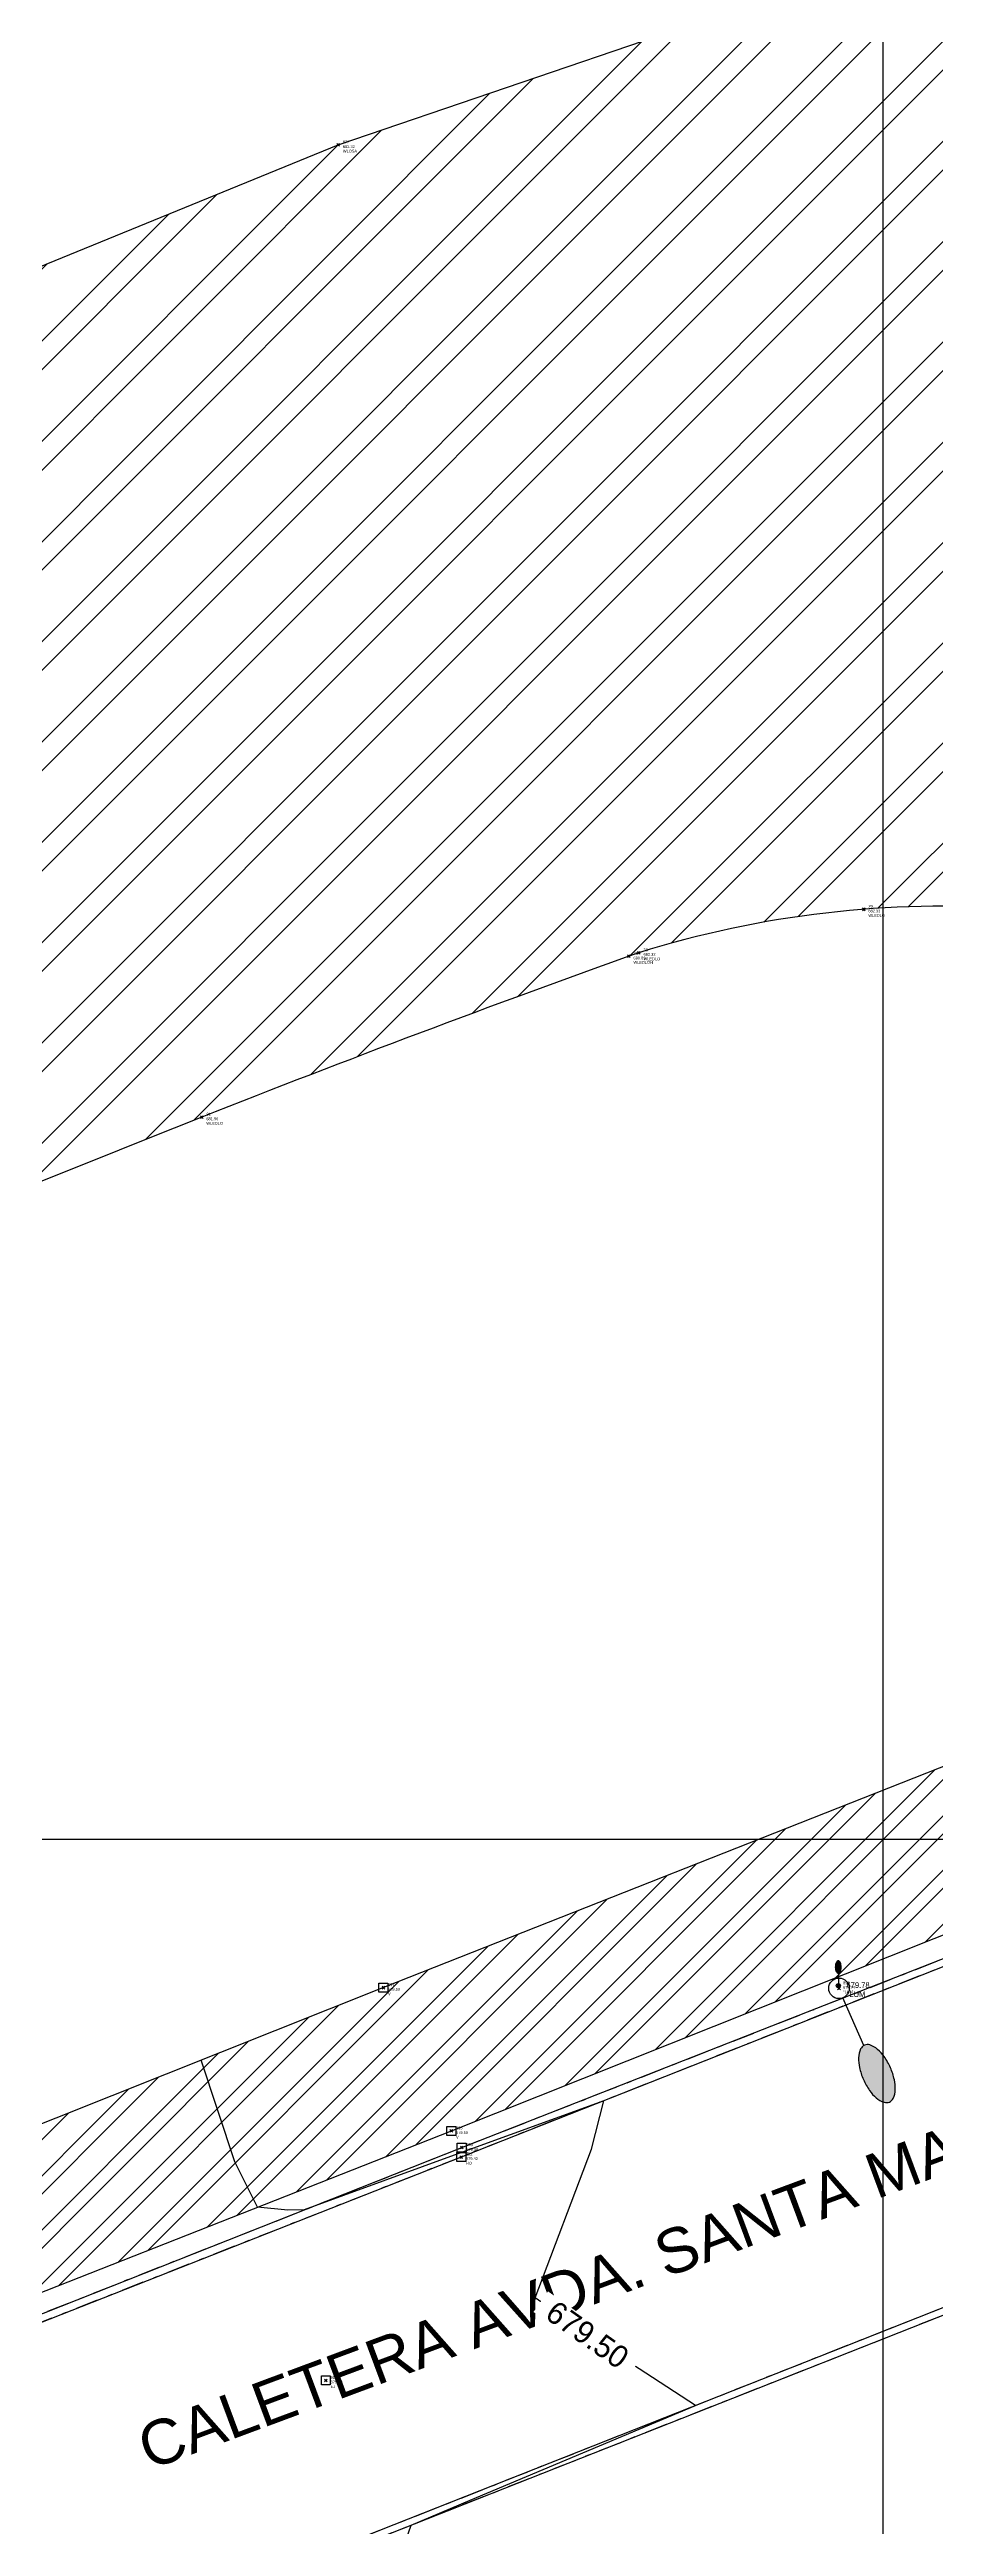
# Model space of a CAD drawing. Extents: x 350769 to 354978, y 6304672 to 6307963.
# Drawn here: x 352681.3 to 352701.2, y 6305484.6 to 6305540.1 of the extents above; entities that cross this region are included whole.
import ezdxf

# ---------------------------------------------------------------- set-up
doc = ezdxf.new("R2010")
doc.units = 0
doc.header["$PDMODE"] = 35
doc.header["$PDSIZE"] = 0.03
for name, pattern in [('4.0 - LO RECABARREN - DESNIVEL NUEVO$0$HIDDEN', [0.375, 0.25, -0.125]), ('CONTINUOS', [0]), ('DASHED', [19.05, 12.7, -6.35]), ('JPG_DASHDOT', [1, 0.5, -0.25, 0, -0.25])]:
    doc.linetypes.add(name, pattern=pattern)
doc.layers.get('0').update_dxf_attribs({"linetype": 'CONTINUOUS'})
doc.layers.add('0_ASD_TOPOGRAFIA_ELEMENTOS', color=7, linetype='CONTINUOS', lineweight=5, true_color=0xbdbdbd)
for name, color, linetype in [('1-coordenadas', 8, 'CONTINUOUS'), ('1-LINEA DE EDIFICACION', 2, 'CONTINUOUS'), ('1-PAVIMENTO', 161, 'CONTINUOUS'), ('1-SOLERA', 212, 'CONTINUOUS'), ('1-TEXTOS', 7, 'CONTINUOUS'), ('1-VEREDA', 251, 'CONTINUOUS'), ('2-ACHURADO JARDINERA', 252, 'CONTINUOUS'), ('2-ACHURADO VEREDA', 252, 'CONTINUOUS'), ('C-TINN', 5, 'CONTINUOUS'), ('C-TOPO - BORDE - 3', 7, 'CONTINUOUS'), ('C-TOPO-MINR', 8, 'CONTINUOUS'), ('TOP-URB-SOLERAS', 2, 'JPG_DASHDOT'), ('V-NODE - 2013', 4, 'CONTINUOUS'), ('V-NODE DIC 2005', 4, 'CONTINUOUS'), ('V-NODE-TEXT 2013', 2, 'CONTINUOUS'), ('V-NODE-TEXT DIC 2005', 2, 'CONTINUOUS'), ('Z-LUM', 253, 'CONTINUOUS')]:
    doc.layers.add(name, color=color, linetype=linetype)
doc.styles.add('A', font='arial.ttf', dxfattribs={"height": 2})

# ---------------------------------------------------------------- blocks, each defined once
blk = doc.blocks.new('COORDENADAS')
at = {"layer": '1-coordenadas'}
for p, q in [((520, -900.625), (520, -0.625)), ((20, -700.625), (1420, -700.625))]:
    blk.add_line(p, q, dxfattribs=at)
blk = doc.blocks.new('LUM')
blk.add_hatch(color=256).paths.add_polyline_path([(0.32, 2.09, 0.048714), (0.293, 2.371, 0.062489), (0.224, 2.581, 0.102974), (0.101, 2.743, 0.180941), (-0.01, 2.784, 0.180941), (-0.121, 2.743, 0.102974), (-0.244, 2.581, 0.062489), (-0.313, 2.371, 0.048714), (-0.341, 2.09, 0.048714), (-0.313, 1.808, 0.062489), (-0.244, 1.599, 0.102974), (-0.121, 1.437, 0.180941), (-0.01, 1.395, 0.180941), (0.101, 1.437, 0.102974), (0.224, 1.599, 0.062489), (0.293, 1.808, 0.048714)])
at = {"layer": 'Z-LUM'}
blk.add_lwpolyline([(-0.341, 2.09, 0.048714), (-0.313, 1.808, 0.062489), (-0.244, 1.599, 0.102974), (-0.121, 1.437, 0.180941), (-0.01, 1.395, 0.180941), (0.101, 1.437, 0.102974), (0.224, 1.599, 0.062489), (0.293, 1.808, 0.048714), (0.32, 2.09, 0.048714), (0.293, 2.371, 0.062489), (0.224, 2.581, 0.102974), (0.101, 2.743, 0.180941), (-0.01, 2.784, 0.180941), (-0.121, 2.743, 0.102974), (-0.244, 2.581, 0.062489), (-0.313, 2.371, 0.048714)], format="xyb", close=True, dxfattribs=at)
blk.add_lwpolyline([(0.006, 1.395), (0.006, 0.23)], dxfattribs=at)
blk.add_circle((0, 0), 0.23, dxfattribs=at)
blk = doc.blocks.new('*U123', base_point=(352687.797, 6305537.93))
at = {"layer": 'V-NODE - 2013', "lineweight": -2}
blk.add_point((352687.797, 6305537.93), dxfattribs=at)
at = {"layer": 'V-NODE-TEXT 2013', "linetype": 'ByBlock', "char_height": 0.0635}
for s, insert, attachment_point in [('WLOSA', (352687.902, 6305537.824), 1), ('872', (352687.902, 6305537.963), 7), ('682.32', (352687.902, 6305537.925), 1)]:
    blk.add_mtext(s, dxfattribs=dict(at, insert=insert, attachment_point=attachment_point))
blk = doc.blocks.new('*U130', base_point=(352694.306, 6305519.766))
at = {"layer": 'V-NODE - 2013', "lineweight": -2}
blk.add_point((352694.306, 6305519.766), dxfattribs=at)
at = {"layer": 'V-NODE-TEXT 2013', "linetype": 'ByBlock', "char_height": 0.0635}
for s, insert, attachment_point in [('WLEDLOH', (352694.411, 6305519.66), 1), ('33', (352694.411, 6305519.799), 7), ('690.81', (352694.411, 6305519.761), 1)]:
    blk.add_mtext(s, dxfattribs=dict(at, insert=insert, attachment_point=attachment_point))
blk = doc.blocks.new('*U146', base_point=(352699.567, 6305520.817))
at = {"layer": 'V-NODE - 2013', "lineweight": -2}
blk.add_point((352699.567, 6305520.817), dxfattribs=at)
at = {"layer": 'V-NODE-TEXT 2013', "linetype": 'ByBlock', "char_height": 0.0635}
for s, insert, attachment_point in [('WLEDLO', (352699.672, 6305520.711), 1), ('29', (352699.672, 6305520.85), 7), ('682.33', (352699.672, 6305520.812), 1)]:
    blk.add_mtext(s, dxfattribs=dict(at, insert=insert, attachment_point=attachment_point))
blk = doc.blocks.new('*U147', base_point=(352694.531, 6305519.845))
at = {"layer": 'V-NODE - 2013', "lineweight": -2}
blk.add_point((352694.531, 6305519.845), dxfattribs=at)
at = {"layer": 'V-NODE-TEXT 2013', "linetype": 'ByBlock', "char_height": 0.0635}
for s, insert, attachment_point in [('WLEDLO', (352694.636, 6305519.739), 1), ('30', (352694.636, 6305519.878), 7), ('682.32', (352694.636, 6305519.84), 1)]:
    blk.add_mtext(s, dxfattribs=dict(at, insert=insert, attachment_point=attachment_point))
blk = doc.blocks.new('*U148', base_point=(352684.739, 6305516.164))
at = {"layer": 'V-NODE - 2013', "lineweight": -2}
blk.add_point((352684.739, 6305516.164), dxfattribs=at)
at = {"layer": 'V-NODE-TEXT 2013', "linetype": 'ByBlock', "char_height": 0.0635}
for s, insert, attachment_point in [('31', (352684.844, 6305516.197), 7), ('681.56', (352684.844, 6305516.159), 1), ('WLEDLO', (352684.844, 6305516.058), 1)]:
    blk.add_mtext(s, dxfattribs=dict(at, insert=insert, attachment_point=attachment_point))
blk = doc.blocks.new('*U464', base_point=(352690.331, 6305493.466))
at = {"layer": 'V-NODE - 2013', "lineweight": -2}
blk.add_point((352690.331, 6305493.466), dxfattribs=at)
at = {"layer": 'V-NODE-TEXT 2013', "linetype": 'ByBlock', "char_height": 0.0635}
for s, insert, attachment_point in [('895', (352690.436, 6305493.499), 7), ('679.60', (352690.436, 6305493.461), 1), ('V', (352690.436, 6305493.36), 1)]:
    blk.add_mtext(s, dxfattribs=dict(at, insert=insert, attachment_point=attachment_point))
blk = doc.blocks.new('*U466', base_point=(352688.808, 6305496.674))
at = {"layer": 'V-NODE - 2013', "lineweight": -2}
blk.add_point((352688.808, 6305496.674), dxfattribs=at)
at = {"layer": 'V-NODE-TEXT 2013', "linetype": 'ByBlock', "char_height": 0.0635}
for s, insert, attachment_point in [('897', (352688.913, 6305496.707), 7), ('V', (352688.913, 6305496.568), 1), ('679.59', (352688.913, 6305496.669), 1)]:
    blk.add_mtext(s, dxfattribs=dict(at, insert=insert, attachment_point=attachment_point))
blk = doc.blocks.new('*U503', base_point=(352690.563, 6305493.092))
at = {"layer": 'V-NODE - 2013', "lineweight": -2}
blk.add_point((352690.563, 6305493.092), dxfattribs=at)
at = {"layer": 'V-NODE-TEXT 2013', "linetype": 'ByBlock', "char_height": 0.0635}
for s, insert, attachment_point in [('893', (352690.668, 6305493.125), 7), ('S', (352690.668, 6305492.986), 1), ('679.58', (352690.668, 6305493.087), 1)]:
    blk.add_mtext(s, dxfattribs=dict(at, insert=insert, attachment_point=attachment_point))
blk = doc.blocks.new('*U540', base_point=(352690.552, 6305492.881))
at = {"layer": 'V-NODE - 2013', "lineweight": -2}
blk.add_point((352690.552, 6305492.881), dxfattribs=at)
at = {"layer": 'V-NODE-TEXT 2013', "linetype": 'ByBlock', "char_height": 0.0635}
for s, insert, attachment_point in [('892', (352690.657, 6305492.914), 7), ('679.42', (352690.657, 6305492.876), 1), ('HO', (352690.657, 6305492.775), 1)]:
    blk.add_mtext(s, dxfattribs=dict(at, insert=insert, attachment_point=attachment_point))
blk = doc.blocks.new('*U557', base_point=(352687.52, 6305487.88))
at = {"layer": 'V-NODE - 2013', "lineweight": -2}
blk.add_point((352687.52, 6305487.88), dxfattribs=at)
at = {"layer": 'V-NODE-TEXT 2013', "linetype": 'ByBlock', "char_height": 0.0635}
for s, insert, attachment_point in [('916', (352687.625, 6305487.913), 7), ('679.39', (352687.625, 6305487.875), 1), ('EJ', (352687.625, 6305487.774), 1)]:
    blk.add_mtext(s, dxfattribs=dict(at, insert=insert, attachment_point=attachment_point))
blk = doc.blocks.new('*U580', base_point=(352699, 6305496.717))
at = {"layer": 'V-NODE - 2013', "lineweight": -2}
blk.add_point((352699, 6305496.717), dxfattribs=at)
at = {"layer": 'V-NODE-TEXT 2013', "linetype": 'ByBlock', "char_height": 0.0635}
for s, insert, attachment_point in [('898', (352699.105, 6305496.75), 7), ('679.74', (352699.105, 6305496.712), 1), ('°LUM', (352699.105, 6305496.611), 1)]:
    blk.add_mtext(s, dxfattribs=dict(at, insert=insert, attachment_point=attachment_point))
blk = doc.blocks.new('*U1327')
at = {"color": 0, "linetype": 'ByBlock', "lineweight": -2, "transparency": 16777216}
blk.add_point((0, 0), dxfattribs=at)
blk = doc.blocks.new('*U1492', base_point=(352699.077, 6305496.597))
at = {"layer": 'V-NODE-TEXT DIC 2005', "linetype": 'ByBlock', "char_height": 0.127}
for s, insert, attachment_point in [('679.78', (352699.244, 6305496.668), 4), ('*LUM', (352699.244, 6305496.529), 1)]:
    blk.add_mtext(s, dxfattribs=dict(at, insert=insert, attachment_point=attachment_point))
blk = doc.blocks.new('*U1493', base_point=(352699.077, 6305496.597))
at = {"layer": 'V-NODE-TEXT DIC 2005', "color": 2, "lineweight": -2}
blk.add_blockref('*U1492', (352699.077, 6305496.597), dxfattribs=at)
blk = doc.blocks.new('*U4361', base_point=(352687.797, 6305537.93))
at = {"layer": 'V-NODE - 2013', "lineweight": -2}
blk.add_point((352687.797, 6305537.93), dxfattribs=at)
at = {"layer": 'V-NODE-TEXT 2013', "linetype": 'ByBlock', "char_height": 0.0635}
for s, insert, attachment_point in [('WLOSA', (352687.902, 6305537.824), 1), ('872', (352687.902, 6305537.963), 7), ('682.32', (352687.902, 6305537.925), 1)]:
    blk.add_mtext(s, dxfattribs=dict(at, insert=insert, attachment_point=attachment_point))
blk = doc.blocks.new('*U4368', base_point=(352694.306, 6305519.766))
at = {"layer": 'V-NODE - 2013', "lineweight": -2}
blk.add_point((352694.306, 6305519.766), dxfattribs=at)
at = {"layer": 'V-NODE-TEXT 2013', "linetype": 'ByBlock', "char_height": 0.0635}
for s, insert, attachment_point in [('WLEDLOH', (352694.411, 6305519.66), 1), ('33', (352694.411, 6305519.799), 7), ('690.81', (352694.411, 6305519.761), 1)]:
    blk.add_mtext(s, dxfattribs=dict(at, insert=insert, attachment_point=attachment_point))
blk = doc.blocks.new('*U4384', base_point=(352699.567, 6305520.817))
at = {"layer": 'V-NODE - 2013', "lineweight": -2}
blk.add_point((352699.567, 6305520.817), dxfattribs=at)
at = {"layer": 'V-NODE-TEXT 2013', "linetype": 'ByBlock', "char_height": 0.0635}
for s, insert, attachment_point in [('WLEDLO', (352699.672, 6305520.711), 1), ('29', (352699.672, 6305520.85), 7), ('682.33', (352699.672, 6305520.812), 1)]:
    blk.add_mtext(s, dxfattribs=dict(at, insert=insert, attachment_point=attachment_point))
blk = doc.blocks.new('*U4385', base_point=(352694.531, 6305519.845))
at = {"layer": 'V-NODE - 2013', "lineweight": -2}
blk.add_point((352694.531, 6305519.845), dxfattribs=at)
at = {"layer": 'V-NODE-TEXT 2013', "linetype": 'ByBlock', "char_height": 0.0635}
for s, insert, attachment_point in [('WLEDLO', (352694.636, 6305519.739), 1), ('30', (352694.636, 6305519.878), 7), ('682.32', (352694.636, 6305519.84), 1)]:
    blk.add_mtext(s, dxfattribs=dict(at, insert=insert, attachment_point=attachment_point))
blk = doc.blocks.new('*U4386', base_point=(352684.739, 6305516.164))
at = {"layer": 'V-NODE - 2013', "lineweight": -2}
blk.add_point((352684.739, 6305516.164), dxfattribs=at)
at = {"layer": 'V-NODE-TEXT 2013', "linetype": 'ByBlock', "char_height": 0.0635}
for s, insert, attachment_point in [('31', (352684.844, 6305516.197), 7), ('681.56', (352684.844, 6305516.159), 1), ('WLEDLO', (352684.844, 6305516.058), 1)]:
    blk.add_mtext(s, dxfattribs=dict(at, insert=insert, attachment_point=attachment_point))
blk = doc.blocks.new('*U4722', base_point=(352690.331, 6305493.466))
at = {"layer": 'V-NODE - 2013', "lineweight": -2}
blk.add_point((352690.331, 6305493.466), dxfattribs=at)
at = {"layer": 'V-NODE-TEXT 2013', "linetype": 'ByBlock', "char_height": 0.0635}
for s, insert, attachment_point in [('895', (352690.436, 6305493.499), 7), ('679.60', (352690.436, 6305493.461), 1), ('V', (352690.436, 6305493.36), 1)]:
    blk.add_mtext(s, dxfattribs=dict(at, insert=insert, attachment_point=attachment_point))
blk = doc.blocks.new('*U4724', base_point=(352688.808, 6305496.674))
at = {"layer": 'V-NODE - 2013', "lineweight": -2}
blk.add_point((352688.808, 6305496.674), dxfattribs=at)
at = {"layer": 'V-NODE-TEXT 2013', "linetype": 'ByBlock', "char_height": 0.0635}
for s, insert, attachment_point in [('897', (352688.913, 6305496.707), 7), ('V', (352688.913, 6305496.568), 1), ('679.59', (352688.913, 6305496.669), 1)]:
    blk.add_mtext(s, dxfattribs=dict(at, insert=insert, attachment_point=attachment_point))
blk = doc.blocks.new('*U4761', base_point=(352690.563, 6305493.092))
at = {"layer": 'V-NODE - 2013', "lineweight": -2}
blk.add_point((352690.563, 6305493.092), dxfattribs=at)
at = {"layer": 'V-NODE-TEXT 2013', "linetype": 'ByBlock', "char_height": 0.0635}
for s, insert, attachment_point in [('893', (352690.668, 6305493.125), 7), ('S', (352690.668, 6305492.986), 1), ('679.58', (352690.668, 6305493.087), 1)]:
    blk.add_mtext(s, dxfattribs=dict(at, insert=insert, attachment_point=attachment_point))
blk = doc.blocks.new('*U4798', base_point=(352690.552, 6305492.881))
at = {"layer": 'V-NODE - 2013', "lineweight": -2}
blk.add_point((352690.552, 6305492.881), dxfattribs=at)
at = {"layer": 'V-NODE-TEXT 2013', "linetype": 'ByBlock', "char_height": 0.0635}
for s, insert, attachment_point in [('892', (352690.657, 6305492.914), 7), ('679.42', (352690.657, 6305492.876), 1), ('HO', (352690.657, 6305492.775), 1)]:
    blk.add_mtext(s, dxfattribs=dict(at, insert=insert, attachment_point=attachment_point))
blk = doc.blocks.new('*U4815', base_point=(352687.52, 6305487.88))
at = {"layer": 'V-NODE - 2013', "lineweight": -2}
blk.add_point((352687.52, 6305487.88), dxfattribs=at)
at = {"layer": 'V-NODE-TEXT 2013', "linetype": 'ByBlock', "char_height": 0.0635}
for s, insert, attachment_point in [('916', (352687.625, 6305487.913), 7), ('679.39', (352687.625, 6305487.875), 1), ('EJ', (352687.625, 6305487.774), 1)]:
    blk.add_mtext(s, dxfattribs=dict(at, insert=insert, attachment_point=attachment_point))
blk = doc.blocks.new('*U4838', base_point=(352699, 6305496.717))
at = {"layer": 'V-NODE - 2013', "lineweight": -2}
blk.add_point((352699, 6305496.717), dxfattribs=at)
at = {"layer": 'V-NODE-TEXT 2013', "linetype": 'ByBlock', "char_height": 0.0635}
for s, insert, attachment_point in [('898', (352699.105, 6305496.75), 7), ('679.74', (352699.105, 6305496.712), 1), ('°LUM', (352699.105, 6305496.611), 1)]:
    blk.add_mtext(s, dxfattribs=dict(at, insert=insert, attachment_point=attachment_point))
blk = doc.blocks.new('TOPOGRAFIA')
at = {"layer": '1-LINEA DE EDIFICACION', "true_color": 0xbdbdbd}
h = blk.add_hatch(dxfattribs=at)
h.set_pattern_fill('ANSI31', color=9, scale=0.5)
h.set_pattern_definition([(45, (38000, -3000), (-1.12253201513, 1.12253201513), [])])
h.paths.add_polyline_path([(390729.928, 6302527.466), (390731.18, 6302530.418), (390732.103, 6302532.8), (390733.481, 6302536.843), (390734.336, 6302539.708), (390721.512, 6302547.801), (390706.978, 6302544.048), (390698.223, 6302541.424), (390695.338, 6302540.499), (390687.797, 6302537.93), (390665.304, 6302528.744), (390637.663, 6302511.802, 0.006267), (390633.66, 6302508.665, 0.018639), (390628.451, 6302504.306, 0.0083), (390623.24, 6302499.537, 0.150201), (390620.644, 6302495.91, 0.113046), (390620.422, 6302493.65, 0.139735), (390621.83, 6302490.308, 0.216425), (390626.155, 6302488.148, 0.107166), (390629.248, 6302488.7, -0.011808), (390646.277, 6302498.327, -0.029047), (390684.739, 6302516.164, -0.00829), (390694.531, 6302519.845, -0.093857), (390702.995, 6302520.829), (390714.362, 6302517.291), (390715.631, 6302516.997, 0.217916), (390724.509, 6302519.241, 0.095657), (390727.936, 6302523.282), (390728.932, 6302525.356)])
at = {"layer": '1-coordenadas', "color": 9, "linetype": '4.0 - LO RECABARREN - DESNIVEL NUEVO$0$HIDDEN', "lineweight": 0, "ltscale": 50, "true_color": 0xbdbdbd}
for p, q in [((390700, 6302300), (390700, 6303200)), ((390200, 6302500), (390900, 6302500))]:
    blk.add_line(p, q, dxfattribs=at)
at = {"layer": '1-LINEA DE EDIFICACION', "color": 9, "true_color": 0xbdbdbd, "flags": 128}
blk.add_lwpolyline([(390734.336, 6302539.708), (390733.481, 6302536.843), (390732.103, 6302532.8), (390731.18, 6302530.418), (390729.928, 6302527.466), (390728.932, 6302525.356), (390727.936, 6302523.282, -0.095657), (390724.509, 6302519.241, -0.217916), (390715.631, 6302516.997), (390714.362, 6302517.291), (390702.995, 6302520.829, 0.093857), (390694.531, 6302519.845, 0.00829), (390684.739, 6302516.164, 0.029047), (390646.277, 6302498.327, 0.011808)], format="xyb", dxfattribs=at)
blk.add_lwpolyline([(390665.304, 6302528.744), (390687.797, 6302537.93), (390695.338, 6302540.499), (390698.223, 6302541.424), (390706.978, 6302544.048), (390721.512, 6302547.801)], dxfattribs=at)
at = {"layer": '1-PAVIMENTO', "color": 9, "true_color": 0xbdbdbd}
blk.add_line((390687.485, 6302484.034), (390702.922, 6302490.138), dxfattribs=at)
at = {"layer": '1-PAVIMENTO', "color": 9, "true_color": 0xbdbdbd, "flags": 128}
blk.add_lwpolyline([(390778.751, 6302530.032, -0.004368), (390768.267, 6302525.571, 0.017812), (390748.137, 6302516.18, -0.016795), (390731.276, 6302508.927), (390726.567, 6302507.074), (390714.466, 6302502.374), (390703.285, 6302497.911), (390690.552, 6302492.881), (390678.164, 6302488.008), (390664.311, 6302482.545), (390652.539, 6302477.903), (390642.641, 6302473.994), (390634.116, 6302470.602), (390625.019, 6302467.041), (390618.951, 6302464.69)], format="xyb", dxfattribs=at)
at = {"layer": '1-SOLERA', "color": 9, "true_color": 0xbdbdbd}
blk.add_line((390687.52, 6302483.888), (390702.999, 6302489.996), dxfattribs=at)
at = {"layer": '1-SOLERA', "color": 9, "true_color": 0xbdbdbd, "flags": 128}
blk.add_lwpolyline([(390618.854, 6302464.849), (390625.021, 6302467.203), (390634.071, 6302470.766), (390642.562, 6302474.132), (390652.485, 6302478.053), (390662.476, 6302481.993), (390676.698, 6302487.613), (390690.563, 6302493.092), (390703.274, 6302498.078), (390714.385, 6302502.511), (390726.509, 6302507.211), (390731.347, 6302509.152, 0.022188), (390748.051, 6302516.349, -0.013992), (390768.25, 6302525.771, -0.000879), (390778.682, 6302530.165, -0.008748)], format="xyb", dxfattribs=at)
at = {"layer": '1-VEREDA', "color": 9, "true_color": 0xbdbdbd, "flags": 128}
for points in [[(390779.051, 6302534.166), (390777.12, 6302533.349), (390776.949, 6302533.635), (390767.175, 6302529.661), (390757.695, 6302525.376), (390748.002, 6302520.893), (390737.888, 6302516.144), (390730.032, 6302512.591), (390725.232, 6302511.131), (390711.741, 6302505.751), (390701.822, 6302501.812), (390688.808, 6302496.674), (390675.378, 6302491.326)], [(390676.565, 6302488.051), (390690.331, 6302493.466), (390703.095, 6302498.55), (390713.345, 6302502.582), (390726.41, 6302507.725), (390731.324, 6302509.731), (390740.236, 6302513.341), (390747.826, 6302516.788), (390758.93, 6302522.123), (390768.406, 6302526.356), (390778.513, 6302530.641), (390778.682, 6302530.165)]]:
    blk.add_lwpolyline(points, dxfattribs=at)
at = {"layer": 'C-TINN', "color": 9, "linetype": 'Continuous', "lineweight": -3, "true_color": 0xbdbdbd}
for points, elevation in [([(390688.708, 6302496.574), (390688.708, 6302496.774), (390688.908, 6302496.774), (390688.908, 6302496.574), (390688.708, 6302496.574)], 679.589), ([(390690.231, 6302493.366), (390690.231, 6302493.566), (390690.431, 6302493.566), (390690.431, 6302493.366), (390690.231, 6302493.366)], 679.598), ([(390690.452, 6302492.781), (390690.452, 6302492.981), (390690.652, 6302492.981), (390690.652, 6302492.781), (390690.452, 6302492.781)], 679.42), ([(390690.463, 6302492.992), (390690.463, 6302493.192), (390690.663, 6302493.192), (390690.663, 6302492.992), (390690.463, 6302492.992)], 679.582), ([(390687.42, 6302487.78), (390687.42, 6302487.98), (390687.62, 6302487.98), (390687.62, 6302487.78), (390687.42, 6302487.78)], 679.388)]:
    blk.add_lwpolyline(points, dxfattribs=dict(at, elevation=elevation))
for p in [(390688.808, 6302496.674, 679.589), (390690.331, 6302493.466, 679.598), (390690.552, 6302492.881, 679.42), (390690.563, 6302493.092, 679.582), (390687.52, 6302487.88, 679.388)]:
    blk.add_point(p, dxfattribs=at)
at = {"layer": 'C-TOPO - BORDE - 3', "color": 9, "true_color": 0xbdbdbd, "elevation": 679.37, "flags": 128}
blk.add_lwpolyline([(390771.631, 6302574.23), (390772.485, 6302568.265), (390774.129, 6302556.217), (390775.876, 6302543.685), (390775.866, 6302541.561), (390775.254, 6302539.614), (390773.933, 6302538.027), (390772.121, 6302537.026), (390761.679, 6302533.001), (390749.581, 6302528.273), (390748.002, 6302520.893), (390737.888, 6302516.144), (390730.032, 6302512.591), (390725.232, 6302511.131), (390711.741, 6302505.751), (390701.822, 6302501.812), (390688.808, 6302496.674), (390675.378, 6302491.326)], dxfattribs=at)
at = {"layer": 'C-TOPO-MINR', "color": 9, "linetype": 'Continuous', "lineweight": -3, "true_color": 0xbdbdbd, "elevation": 679.5}
blk.add_lwpolyline([(390689.033, 6302483.497), (390689.429, 6302484.641), (390690.755, 6302485.201), (390695.8, 6302487.322), (390693.573, 6302488.767), (390692.209, 6302489.727), (390693.469, 6302493.057), (390693.745, 6302494.142), (390690.557, 6302492.985), (390687.032, 6302491.697), (390686.672, 6302491.691), (390685.993, 6302491.76), (390685.479, 6302492.772), (390684.729, 6302495.05)], dxfattribs=at)
at = {"color": 9, "true_color": 0xbdbdbd}
for name, p in [('*U4361', (390687.797, 6302537.93)), ('*U4384', (390699.567, 6302520.817)), ('*U4368', (390694.306, 6302519.766)), ('*U4385', (390694.531, 6302519.845)), ('*U4386', (390684.739, 6302516.164)), ('*U4724', (390688.808, 6302496.674)), ('*U4838', (390699, 6302496.717)), ('*U4722', (390690.331, 6302493.466)), ('*U4798', (390690.552, 6302492.881)), ('*U4761', (390690.563, 6302493.092)), ('*U4815', (390687.52, 6302487.88))]:
    blk.add_blockref(name, p, dxfattribs=at)
at = {"layer": 'V-NODE DIC 2005', "color": 9, "lineweight": -2, "true_color": 0xbdbdbd, "rotation": 359.9963883938062}
blk.add_blockref('*U1327', (390699.014, 6302496.659), dxfattribs=at)
at = {"layer": 'V-NODE-TEXT DIC 2005', "color": 9, "lineweight": -2, "true_color": 0xbdbdbd, "rotation": 359.9963883938062}
blk.add_blockref('*U1493', (390699.014, 6302496.659), dxfattribs=at)
at = {"layer": 'Z-LUM', "color": 9, "true_color": 0xbdbdbd, "xscale": 0.2, "yscale": 0.2, "zscale": 0.2}
blk.add_blockref('LUM', (390699, 6302496.717), dxfattribs=at)
at = {"layer": 'Z-LUM', "color": 9, "true_color": 0xbdbdbd, "rotation": 203.6988718973569}
blk.add_blockref('LUM', (390699.014, 6302496.659), dxfattribs=at)
at = {"layer": '1-TEXTOS', "color": 9, "true_color": 0xbdbdbd, "style": 'A'}
blk.add_text('CALETERA AVDA. SANTA MARIA', height=1, rotation=20.4306, dxfattribs=at).set_placement((390683.559, 6302485.864))
at = {"layer": 'C-TOPO-MINR', "color": 9, "linetype": 'Continuous', "lineweight": -3, "true_color": 0xbdbdbd, "insert": (390693.38, 6302488.903, 679.5), "char_height": 0.5, "width": 2.50095, "attachment_point": 5, "rotation": 324.8529, "bg_fill": 3, "box_fill_scale": 1.0635, "bg_fill_color": 256, "bg_fill_true_color": 13158600, "bg_fill_transparency": 0}
blk.add_mtext('679.50', dxfattribs=at)

msp = doc.modelspace()

# ---------------------------------------------------------------- hatches: boundary and pattern name
at = {"layer": '1-LINEA DE EDIFICACION'}
h = msp.add_hatch(dxfattribs=at)
h.set_pattern_fill('ANSI31', color=256, scale=0.5)
h.paths.add_polyline_path([(352729.928, 6305527.466), (352731.18, 6305530.418), (352732.103, 6305532.8), (352733.481, 6305536.843), (352734.336, 6305539.708), (352721.512, 6305547.801), (352706.978, 6305544.048), (352698.223, 6305541.424), (352695.338, 6305540.499), (352687.797, 6305537.93), (352665.304, 6305528.744), (352637.663, 6305511.802, 0.006267), (352633.66, 6305508.665, 0.018639), (352628.451, 6305504.306, 0.0083), (352623.24, 6305499.537, 0.150201), (352620.644, 6305495.91, 0.113046), (352620.422, 6305493.65, 0.139735), (352621.83, 6305490.308, 0.216425), (352626.155, 6305488.148, 0.107166), (352629.248, 6305488.7, -0.011808), (352646.277, 6305498.327, -0.029047), (352684.739, 6305516.164, -0.00829), (352694.531, 6305519.845, -0.093857), (352702.995, 6305520.829), (352714.362, 6305517.291), (352715.631, 6305516.997, 0.217916), (352724.509, 6305519.241, 0.095657), (352727.936, 6305523.282), (352728.932, 6305525.356)])
at = {"layer": '2-ACHURADO JARDINERA'}
h = msp.add_hatch(dxfattribs=at)
h.set_pattern_fill('CROSS', color=256, scale=0.25)
h.paths.add_polyline_path([(352807.58, 6305421.813), (352857.313, 6305432.478), (352902.068, 6305442.569), (352944.352, 6305451.754), (352994.7, 6305463.164), (353046.903, 6305475.514), (353092.39, 6305485.729), (353145.758, 6305497.876), (353144.258, 6305503.395), (353100.244, 6305493.41), (353059.279, 6305483.986), (353001.811, 6305470.928), (352950.675, 6305459.264), (352912.85, 6305450.546), (352850.724, 6305436.562), (352806.099, 6305426.903), (352769.806, 6305419.924), (352732.226, 6305412.88), (352692.279, 6305405.033), (352665.568, 6305399.969), (352618.739, 6305391.031, 0.354627), (352616.291, 6305386.209), (352665.262, 6305394.306), (352713.933, 6305403.621), (352757.54, 6305411.682)])
h = msp.add_hatch(dxfattribs=at)
h.set_pattern_fill('CROSS', color=256, scale=0.25)
edge = h.paths.add_edge_path()
edge.add_line((353143.074, 6305480.003), (353148.882, 6305481.723))
edge.add_line((353148.882, 6305481.723), (353146.47, 6305493.302))
edge.add_line((353146.47, 6305493.302), (353093.152, 6305481.277))
edge.add_line((353093.152, 6305481.277), (353048.229, 6305470.72))
edge.add_line((353048.229, 6305470.72), (352995.652, 6305458.757))
edge.add_line((352995.652, 6305458.757), (352945.972, 6305447.39))
edge.add_line((352945.972, 6305447.39), (352902.832, 6305437.649))
edge.add_line((352902.832, 6305437.649), (352858.107, 6305427.58))
edge.add_line((352858.107, 6305427.58), (352808.548, 6305416.922))
edge.add_line((352808.548, 6305416.922), (352758.228, 6305407.22))
edge.add_line((352758.228, 6305407.22), (352715.498, 6305399.08))
edge.add_line((352715.498, 6305399.08), (352666.18, 6305389.17))
edge.add_line((352666.18, 6305389.17), (352630.985, 6305382.073))
edge.add_arc((352633.263, 6305369.826), 12.457, 100.5388, 166.1407)
edge.add_arc((352624.225, 6305372.056), 3.148, 166.1407, 234.2062)
edge.add_arc((352627.06, 6305380.902), 12.321, 247.6974, 283.8785)
edge.add_line((352630.015, 6305368.941), (352668.694, 6305376.743))
edge.add_line((352668.694, 6305376.743), (352717.109, 6305386.55))
edge.add_line((352717.109, 6305386.55), (352759.295, 6305395.212))
edge.add_line((352759.295, 6305395.212), (352809.818, 6305405.374))
edge.add_line((352809.818, 6305405.374), (352905.734, 6305424.801))
edge.add_line((352905.734, 6305424.801), (352948.975, 6305433.696))
edge.add_line((352948.975, 6305433.696), (352998.108, 6305443.775))
edge.add_line((352998.108, 6305443.775), (353052.822, 6305454.779))
edge.add_line((353052.822, 6305454.779), (353064.913, 6305457.319))
edge.add_line((353064.913, 6305457.319), (353066.254, 6305457.586))
edge.add_line((353066.254, 6305457.586), (353114.574, 6305471.872))
edge.add_line((353114.574, 6305471.872), (353143.074, 6305480.003))
at = {"layer": '2-ACHURADO VEREDA'}
h = msp.add_hatch(dxfattribs=at)
h.set_pattern_fill('ANSI32', color=256, scale=0.09)
h.paths.add_polyline_path([(352778.513, 6305530.641), (352778.682, 6305530.165, 0.30076), (352781.877, 6305535.88), (352781.417, 6305539.545), (352780.967, 6305539.483), (352779.696, 6305548.344), (352778.207, 6305548.171), (352779.429, 6305539.404), (352778.4, 6305538.745), (352779.051, 6305534.166), (352777.12, 6305533.349), (352776.949, 6305533.635), (352767.175, 6305529.661), (352757.695, 6305525.376), (352748.002, 6305520.893), (352737.888, 6305516.144), (352730.032, 6305512.591), (352725.232, 6305511.131), (352711.741, 6305505.751), (352701.822, 6305501.812), (352688.808, 6305496.674), (352675.378, 6305491.326), (352662.77, 6305486.309), (352650.76, 6305481.531), (352641.08, 6305477.675), (352632.611, 6305474.335), (352623.668, 6305470.801), (352617.537, 6305468.424), (352605.764, 6305463.41), (352608.355, 6305461.211), (352618.346, 6305465.146), (352624.871, 6305467.668), (352633.825, 6305471.211), (352642.415, 6305474.593), (352652.307, 6305478.512), (352664.168, 6305483.169), (352676.565, 6305488.051), (352690.331, 6305493.466), (352703.095, 6305498.55), (352713.345, 6305502.582), (352726.41, 6305507.725), (352731.324, 6305509.731), (352740.236, 6305513.341), (352747.826, 6305516.788), (352758.93, 6305522.123), (352768.406, 6305526.356)])

# ---------------------------------------------------------------- linework, layer by layer
at = {"layer": '1-LINEA DE EDIFICACION', "flags": 128}
msp.add_lwpolyline([(352665.304, 6305528.744), (352687.797, 6305537.93), (352695.338, 6305540.499), (352698.223, 6305541.424), (352706.978, 6305544.048), (352721.512, 6305547.801)], dxfattribs=at)
msp.add_lwpolyline([(352734.336, 6305539.708), (352733.481, 6305536.843), (352732.103, 6305532.8), (352731.18, 6305530.418), (352729.928, 6305527.466), (352728.932, 6305525.356), (352727.936, 6305523.282, -0.095657), (352724.509, 6305519.241, -0.217916), (352715.631, 6305516.997), (352714.362, 6305517.291), (352702.995, 6305520.829, 0.093857), (352694.531, 6305519.845, 0.00829), (352684.739, 6305516.164, 0.029047), (352646.277, 6305498.327, 0.011808)], format="xyb", dxfattribs=at)
at = {"layer": '1-VEREDA', "flags": 128}
for points in [[(352779.051, 6305534.166), (352777.12, 6305533.349), (352776.949, 6305533.635), (352767.175, 6305529.661), (352757.695, 6305525.376), (352748.002, 6305520.893), (352737.888, 6305516.144), (352730.032, 6305512.591), (352725.232, 6305511.131), (352711.741, 6305505.751), (352701.822, 6305501.812), (352688.808, 6305496.674), (352675.378, 6305491.326)], [(352676.565, 6305488.051), (352690.331, 6305493.466), (352703.095, 6305498.55), (352713.345, 6305502.582), (352726.41, 6305507.725), (352731.324, 6305509.731), (352740.236, 6305513.341), (352747.826, 6305516.788), (352758.93, 6305522.123), (352768.406, 6305526.356), (352778.513, 6305530.641), (352778.682, 6305530.165)]]:
    msp.add_lwpolyline(points, dxfattribs=at)
at = {"layer": 'C-TOPO - BORDE - 3', "elevation": 679.37, "flags": 128}
msp.add_lwpolyline([(352771.631, 6305574.23), (352772.485, 6305568.265), (352774.129, 6305556.217), (352775.876, 6305543.685), (352775.866, 6305541.561), (352775.254, 6305539.614), (352773.933, 6305538.027), (352772.121, 6305537.026), (352761.679, 6305533.001), (352749.581, 6305528.273), (352748.002, 6305520.893), (352737.888, 6305516.144), (352730.032, 6305512.591), (352725.232, 6305511.131), (352711.741, 6305505.751), (352701.822, 6305501.812), (352688.808, 6305496.674), (352675.378, 6305491.326)], dxfattribs=at)
at = {"layer": 'TOP-URB-SOLERAS'}
for p, q in [((352687.485, 6305484.034), (352702.922, 6305490.138)), ((352687.52, 6305483.888), (352702.999, 6305489.996))]:
    msp.add_line(p, q, dxfattribs=at)
at = {"layer": 'TOP-URB-SOLERAS', "flags": 128}
for points in [[(352618.854, 6305464.849), (352625.021, 6305467.203), (352634.071, 6305470.766), (352642.562, 6305474.132), (352652.485, 6305478.053), (352662.476, 6305481.993), (352676.698, 6305487.613), (352690.563, 6305493.092), (352703.274, 6305498.078), (352714.385, 6305502.511), (352726.509, 6305507.211), (352731.347, 6305509.152, 0.022188), (352748.051, 6305516.349, -0.013992), (352768.25, 6305525.771, -0.000879), (352778.682, 6305530.165, -0.008748)], [(352778.751, 6305530.032, -0.004368), (352768.267, 6305525.571, 0.017812), (352748.137, 6305516.18, -0.016795), (352731.276, 6305508.927), (352726.567, 6305507.074), (352714.466, 6305502.374), (352703.285, 6305497.911), (352690.552, 6305492.881), (352678.164, 6305488.008), (352664.311, 6305482.545), (352652.539, 6305477.903), (352642.641, 6305473.994), (352634.116, 6305470.602), (352625.019, 6305467.041), (352618.951, 6305464.69)]]:
    msp.add_lwpolyline(points, format="xyb", dxfattribs=at)

# ---------------------------------------------------------------- block references
at = {"color": 252, "linetype": 'DASHED'}
msp.add_blockref('COORDENADAS', (352180, 6306200.625), dxfattribs=at)
for name, p in [('*U123', (352687.797, 6305537.93)), ('*U146', (352699.567, 6305520.817)), ('*U130', (352694.306, 6305519.766)), ('*U147', (352694.531, 6305519.845)), ('*U148', (352684.739, 6305516.164)), ('*U466', (352688.808, 6305496.674)), ('*U580', (352699, 6305496.717)), ('*U464', (352690.331, 6305493.466)), ('*U540', (352690.552, 6305492.881)), ('*U503', (352690.563, 6305493.092)), ('*U557', (352687.52, 6305487.88))]:
    msp.add_blockref(name, p)
at = {"layer": 'Z-LUM', "rotation": 203.6988718973569}
msp.add_blockref('LUM', (352699.014, 6305496.659), dxfattribs=at)
at = {"layer": 'Z-LUM', "xscale": 0.2, "yscale": 0.2, "zscale": 0.2}
msp.add_blockref('LUM', (352699, 6305496.717), dxfattribs=at)

# ---------------------------------------------------------------- texts
at = {"layer": '1-TEXTOS', "style": 'A'}
msp.add_text('CALETERA AVDA. SANTA MARIA', height=1, rotation=20.4306, dxfattribs=at).set_placement((352683.559, 6305485.864))

# ---------------------------------------------------------------- next in the draw order: block references
at = {"layer": '0_ASD_TOPOGRAFIA_ELEMENTOS', "color": 30, "true_color": 0xf26507}
msp.add_blockref('TOPOGRAFIA', (-38000, 3000), dxfattribs=at)

doc.saveas('drawing.dxf')
